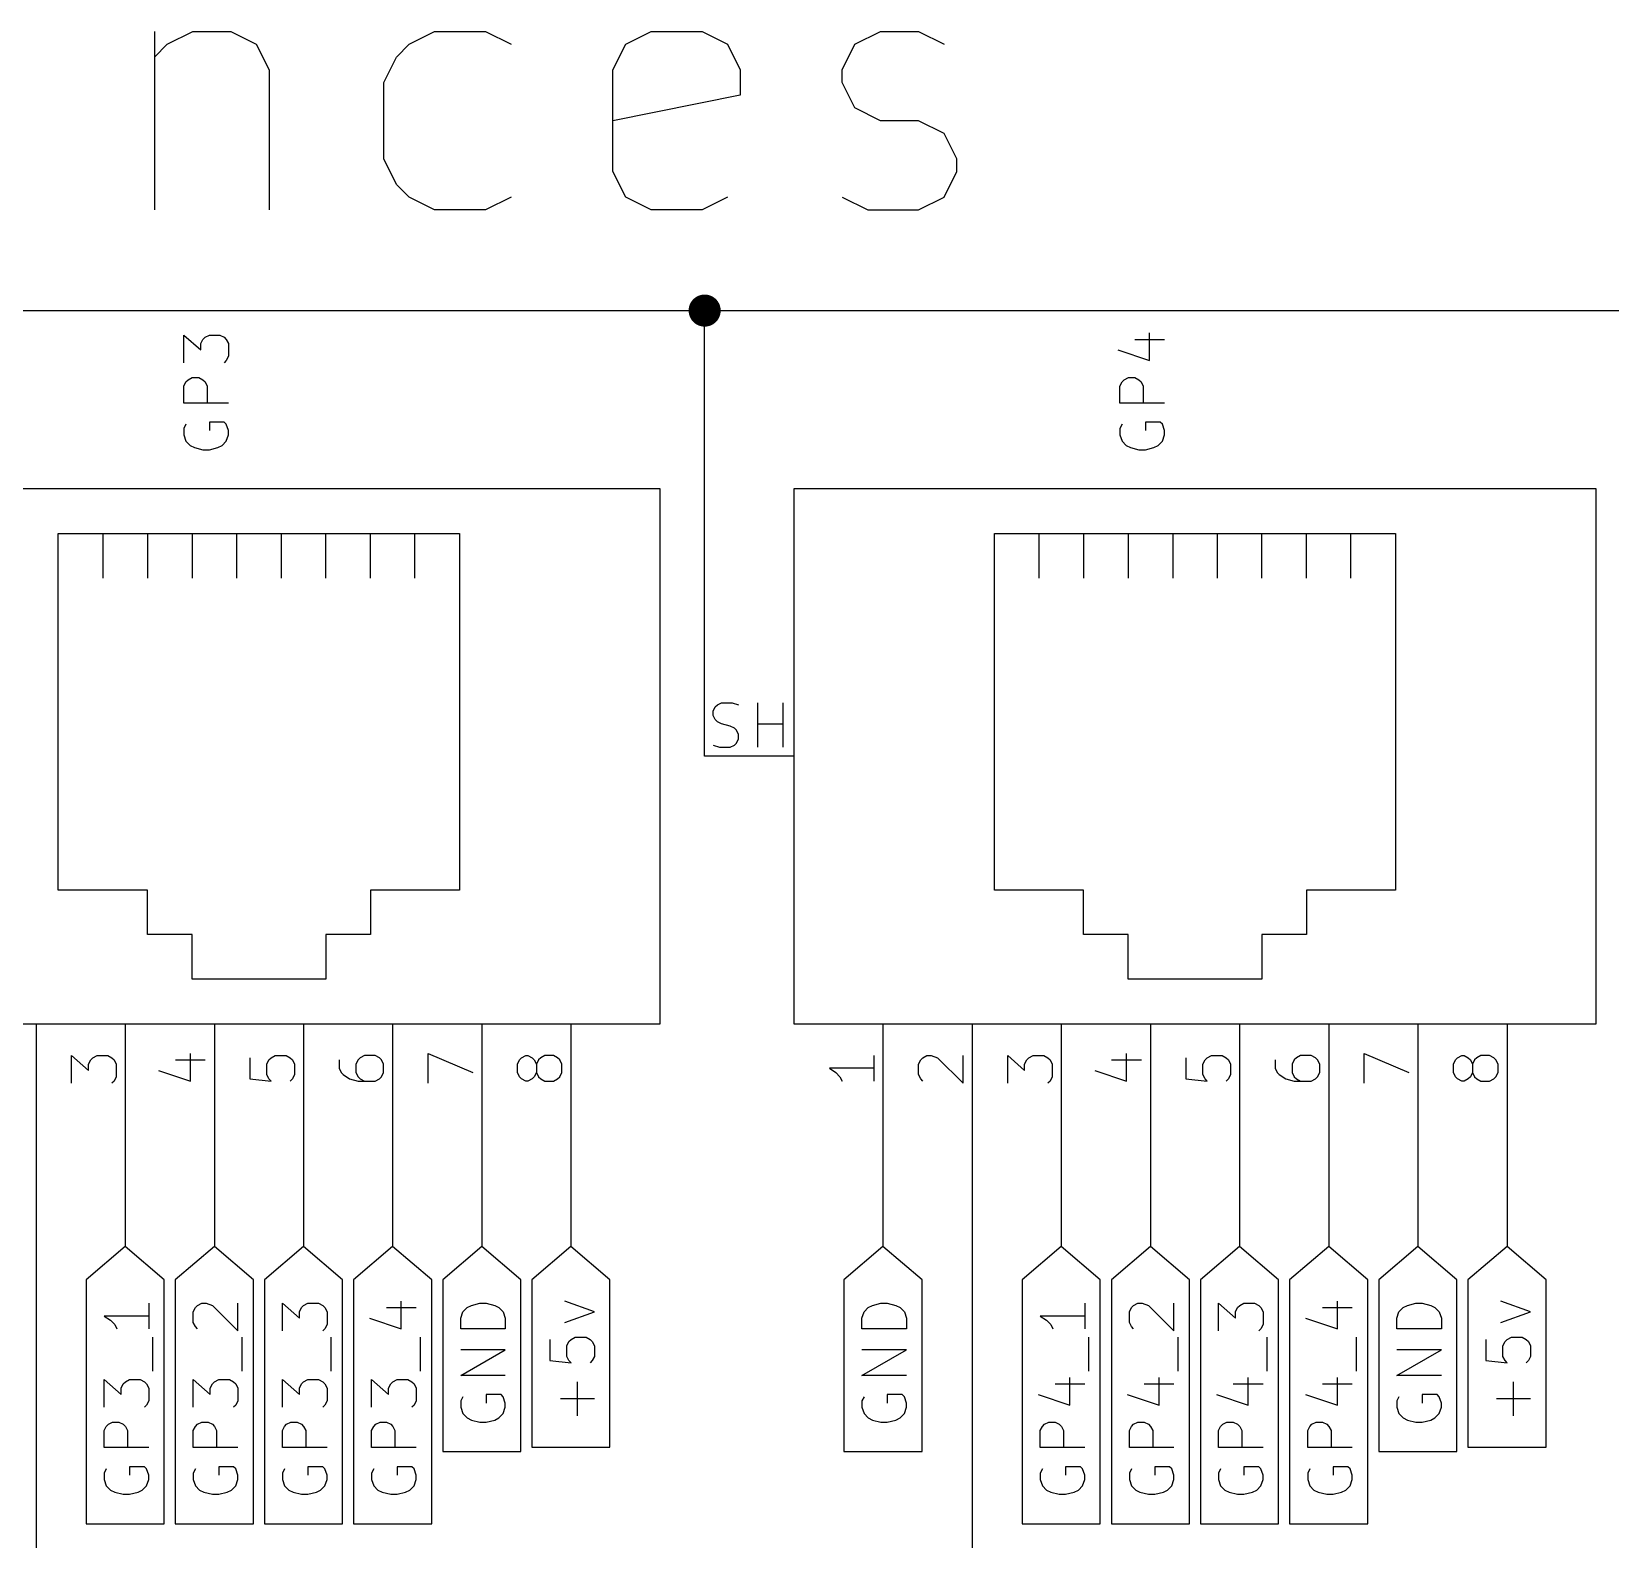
# Model space of a CAD drawing. Extents: x 0.4 to 16.1, y -11.3 to -0.4.
# Drawn here: x 9.595 to 11.366, y -7.929 to -6.237 of the extents above; entities that cross this region are included whole.
import ezdxf

# ---------------------------------------------------------------- set-up
doc = ezdxf.new("R2010")
doc.units = 0
doc.header["$MEASUREMENT"] = 0
for name, color, linetype in [('BLUE3', 171, 'CONTINUOUS'), ('CYAN2', 4, 'CONTINUOUS'), ('GREEN3', 91, 'CONTINUOUS'), ('LYELLOW', 51, 'CONTINUOUS'), ('RED2', 1, 'CONTINUOUS'), ('RED3', 11, 'CONTINUOUS')]:
    doc.layers.add(name, color=color, linetype=linetype)

msp = doc.modelspace()

# ---------------------------------------------------------------- linework, layer by layer
at = {"layer": 'BLUE3', "linetype": 'CONTINUOUS'}
for p, q in [((9.7329, -6.237), (9.7329, -6.437)), ((9.7329, -6.2656), (9.7471, -6.2513)), ((9.7471, -6.2513), (9.7757, -6.237)), ((9.7757, -6.237), (9.8186, -6.237)), ((9.8186, -6.237), (9.8471, -6.2513)), ((9.8471, -6.2513), (9.8614, -6.2798)), ((10.0043, -6.2656), (10.0186, -6.2513)), ((10.0186, -6.2513), (10.0471, -6.237)), ((10.0471, -6.237), (10.1043, -6.237)), ((10.1043, -6.237), (10.1329, -6.2513)), ((10.2471, -6.2798), (10.2614, -6.2513)), ((10.2614, -6.2513), (10.29, -6.237)), ((10.29, -6.237), (10.3471, -6.237)), ((10.3471, -6.237), (10.3757, -6.2513)), ((10.3757, -6.2513), (10.39, -6.2798)), ((10.5043, -6.2798), (10.5186, -6.2513)), ((10.5186, -6.2513), (10.5471, -6.237)), ((10.5471, -6.237), (10.59, -6.237)), ((10.59, -6.237), (10.6186, -6.2513)), ((9.99, -6.2941), (10.0043, -6.2656)), ((9.8614, -6.2798), (9.8614, -6.437)), ((10.2471, -6.3941), (10.2471, -6.2798)), ((10.39, -6.2798), (10.39, -6.3084)), ((10.5043, -6.2941), (10.5043, -6.2798)), ((9.99, -6.3798), (9.99, -6.2941)), ((10.5186, -6.3227), (10.5043, -6.2941)), ((10.39, -6.3084), (10.2471, -6.337)), ((10.5471, -6.337), (10.5186, -6.3227)), ((10.59, -6.337), (10.5471, -6.337)), ((10.6186, -6.3513), (10.59, -6.337)), ((10.6329, -6.3798), (10.6186, -6.3513)), ((10.0043, -6.4084), (9.99, -6.3798)), ((10.6329, -6.3941), (10.6329, -6.3798)), ((10.0186, -6.4227), (10.0043, -6.4084)), ((10.2614, -6.4227), (10.2471, -6.3941)), ((10.6186, -6.4227), (10.6329, -6.3941)), ((10.0471, -6.437), (10.0186, -6.4227)), ((10.1329, -6.4227), (10.1043, -6.437)), ((10.29, -6.437), (10.2614, -6.4227)), ((10.3757, -6.4227), (10.3471, -6.437)), ((10.5043, -6.4227), (10.5329, -6.437)), ((10.59, -6.437), (10.6186, -6.4227)), ((10.1043, -6.437), (10.0471, -6.437)), ((10.3471, -6.437), (10.29, -6.437)), ((10.5329, -6.437), (10.59, -6.437))]:
    msp.add_line(p, q, dxfattribs=at)
at = {"layer": 'CYAN2', "linetype": 'CONTINUOUS'}
for p, q in [((9.7658, -6.6085), (9.7658, -6.5775)), ((9.7658, -6.5775), (9.7848, -6.5942)), ((9.7848, -6.587), (9.7872, -6.5823)), ((9.7848, -6.5942), (9.7848, -6.587)), ((9.7872, -6.5823), (9.7896, -6.5799)), ((9.7896, -6.5799), (9.7944, -6.5775)), ((9.7944, -6.5775), (9.8063, -6.5775)), ((9.8063, -6.5775), (9.811, -6.5799)), ((9.811, -6.5799), (9.8134, -6.5823)), ((9.8134, -6.5823), (9.8158, -6.587)), ((9.8158, -6.587), (9.8158, -6.6013)), ((10.8325, -6.5823), (10.8658, -6.5823)), ((10.8491, -6.6061), (10.8491, -6.5751)), ((9.8158, -6.6013), (9.8134, -6.6061)), ((10.8134, -6.5942), (10.8491, -6.6061)), ((9.8134, -6.6061), (9.811, -6.6085)), ((9.7658, -6.6347), (9.7682, -6.6299)), ((9.7658, -6.6537), (9.7658, -6.6347)), ((9.7682, -6.6299), (9.7706, -6.6275)), ((9.7706, -6.6275), (9.7753, -6.6251)), ((9.7753, -6.6251), (9.7825, -6.6251)), ((9.7825, -6.6251), (9.7872, -6.6275)), ((9.7872, -6.6275), (9.7896, -6.6299)), ((9.7896, -6.6299), (9.792, -6.6347)), ((9.792, -6.6347), (9.792, -6.6537)), ((10.8158, -6.6347), (10.8182, -6.6299)), ((10.8158, -6.6537), (10.8158, -6.6347)), ((10.8182, -6.6299), (10.8206, -6.6275)), ((10.8206, -6.6275), (10.8253, -6.6251)), ((10.8253, -6.6251), (10.8325, -6.6251)), ((10.8325, -6.6251), (10.8372, -6.6275)), ((10.8372, -6.6275), (10.8396, -6.6299)), ((10.8396, -6.6299), (10.842, -6.6347)), ((10.842, -6.6347), (10.842, -6.6537)), ((9.8158, -6.6537), (9.7658, -6.6537)), ((10.8658, -6.6537), (10.8158, -6.6537)), ((9.811, -6.6751), (9.7944, -6.6751)), ((9.7944, -6.6751), (9.7944, -6.6847)), ((9.8134, -6.6775), (9.811, -6.6751)), ((10.861, -6.6751), (10.8444, -6.6751)), ((10.8444, -6.6751), (10.8444, -6.6847)), ((10.8634, -6.6775), (10.861, -6.6751)), ((9.7682, -6.6775), (9.7658, -6.6823)), ((9.7658, -6.6823), (9.7658, -6.6894)), ((9.7658, -6.6894), (9.7682, -6.6966)), ((9.8158, -6.6847), (9.8134, -6.6775)), ((9.8134, -6.6966), (9.8158, -6.6894)), ((9.8158, -6.6894), (9.8158, -6.6847)), ((10.8182, -6.6775), (10.8158, -6.6823)), ((10.8158, -6.6823), (10.8158, -6.6894)), ((10.8158, -6.6894), (10.8182, -6.6966)), ((10.8658, -6.6847), (10.8634, -6.6775)), ((10.8634, -6.6966), (10.8658, -6.6894)), ((10.8658, -6.6894), (10.8658, -6.6847)), ((9.7682, -6.6966), (9.7729, -6.7013)), ((9.7729, -6.7013), (9.7777, -6.7037)), ((9.7777, -6.7037), (9.7872, -6.7061)), ((9.7872, -6.7061), (9.7944, -6.7061)), ((9.7944, -6.7061), (9.8039, -6.7037)), ((9.8039, -6.7037), (9.8087, -6.7013)), ((9.8087, -6.7013), (9.8134, -6.6966)), ((10.8182, -6.6966), (10.8229, -6.7013)), ((10.8229, -6.7013), (10.8277, -6.7037)), ((10.8277, -6.7037), (10.8372, -6.7061)), ((10.8372, -6.7061), (10.8444, -6.7061)), ((10.8444, -6.7061), (10.8539, -6.7037)), ((10.8539, -6.7037), (10.8587, -6.7013)), ((10.8587, -6.7013), (10.8634, -6.6966))]:
    msp.add_line(p, q, dxfattribs=at)
at = {"layer": 'GREEN3', "linetype": 'CONTINUOUS'}
for p, q in [((9.3, -6.55), (10.35, -6.55)), ((10.35, -7.05), (10.35, -6.55)), ((10.35, -6.55), (11.4, -6.55)), ((9.6, -7.45), (9.6, -7.99)), ((9.7, -7.45), (9.7, -7.6)), ((9.8, -7.45), (9.8, -7.6)), ((9.9, -7.45), (9.9, -7.6)), ((10, -7.45), (10, -7.6)), ((10.1, -7.45), (10.1, -7.6)), ((10.2, -7.45), (10.2, -7.6)), ((10.55, -7.45), (10.55, -7.6)), ((10.65, -7.45), (10.65, -7.99)), ((10.75, -7.45), (10.75, -7.6)), ((10.85, -7.45), (10.85, -7.6)), ((10.95, -7.45), (10.95, -7.6)), ((11.05, -7.45), (11.05, -7.6)), ((11.15, -7.45), (11.15, -7.6)), ((11.25, -7.45), (11.25, -7.6))]:
    msp.add_line(p, q, dxfattribs=at)
at = {"layer": 'GREEN3', "const_width": 0.018}
msp.add_lwpolyline([(10.341, -6.55, 1), (10.359, -6.55, 1)], format="xyb", close=True, dxfattribs=at)
at = {"layer": 'LYELLOW', "linetype": 'CONTINUOUS'}
for p, q in [((10.3, -6.75), (9.4, -6.75)), ((10.3, -7.35), (10.3, -6.75)), ((11.35, -6.75), (10.45, -6.75)), ((10.45, -6.75), (10.45, -7.35)), ((11.35, -7.35), (11.35, -6.75)), ((9.4, -7.35), (10.3, -7.35)), ((10.45, -7.35), (11.35, -7.35))]:
    msp.add_line(p, q, dxfattribs=at)
at = {"layer": 'RED2', "linetype": 'CONTINUOUS'}
for p, q in [((10.3, -6.75), (9.4, -6.75)), ((10.3, -7.35), (10.3, -6.75)), ((11.35, -6.75), (10.45, -6.75)), ((10.45, -6.75), (10.45, -7.35)), ((11.35, -7.35), (11.35, -6.75)), ((9.625, -6.8), (10.075, -6.8)), ((9.625, -7.2), (9.625, -6.8)), ((9.675, -6.8), (9.675, -6.85)), ((9.725, -6.8), (9.725, -6.85)), ((9.775, -6.8), (9.775, -6.85)), ((9.825, -6.8), (9.825, -6.85)), ((9.875, -6.8), (9.875, -6.85)), ((9.925, -6.85), (9.925, -6.8)), ((9.975, -6.85), (9.975, -6.8)), ((10.025, -6.85), (10.025, -6.8)), ((10.075, -6.8), (10.075, -7.2)), ((10.675, -6.8), (11.125, -6.8)), ((10.675, -7.2), (10.675, -6.8)), ((10.725, -6.8), (10.725, -6.85)), ((10.775, -6.8), (10.775, -6.85)), ((10.825, -6.8), (10.825, -6.85)), ((10.875, -6.8), (10.875, -6.85)), ((10.925, -6.8), (10.925, -6.85)), ((10.975, -6.85), (10.975, -6.8)), ((11.025, -6.85), (11.025, -6.8)), ((11.075, -6.85), (11.075, -6.8)), ((11.125, -6.8), (11.125, -7.2)), ((10.45, -7.05), (10.35, -7.05)), ((9.725, -7.2), (9.625, -7.2)), ((9.725, -7.25), (9.725, -7.2)), ((10.075, -7.2), (9.975, -7.2)), ((9.975, -7.2), (9.975, -7.25)), ((10.775, -7.2), (10.675, -7.2)), ((10.775, -7.25), (10.775, -7.2)), ((11.125, -7.2), (11.025, -7.2)), ((11.025, -7.2), (11.025, -7.25)), ((9.775, -7.25), (9.725, -7.25)), ((9.775, -7.3), (9.775, -7.25)), ((9.975, -7.25), (9.925, -7.25)), ((9.925, -7.25), (9.925, -7.3)), ((10.825, -7.25), (10.775, -7.25)), ((10.825, -7.3), (10.825, -7.25)), ((11.025, -7.25), (10.975, -7.25)), ((10.975, -7.25), (10.975, -7.3)), ((9.925, -7.3), (9.775, -7.3)), ((10.975, -7.3), (10.825, -7.3)), ((9.4, -7.35), (10.3, -7.35)), ((9.6, -7.35), (9.6, -7.45)), ((9.7, -7.35), (9.7, -7.45)), ((9.8, -7.35), (9.8, -7.45)), ((9.9, -7.35), (9.9, -7.45)), ((10, -7.35), (10, -7.45)), ((10.1, -7.35), (10.1, -7.45)), ((10.2, -7.35), (10.2, -7.45)), ((10.45, -7.35), (11.35, -7.35)), ((10.55, -7.35), (10.55, -7.45)), ((10.65, -7.35), (10.65, -7.45)), ((10.75, -7.35), (10.75, -7.45)), ((10.85, -7.35), (10.85, -7.45)), ((10.95, -7.35), (10.95, -7.45)), ((11.05, -7.35), (11.05, -7.45)), ((11.15, -7.35), (11.15, -7.45)), ((11.25, -7.35), (11.25, -7.45)), ((9.7, -7.6), (9.6562, -7.6375)), ((9.7438, -7.6375), (9.7, -7.6)), ((9.8, -7.6), (9.7562, -7.6375)), ((9.8438, -7.6375), (9.8, -7.6)), ((9.9, -7.6), (9.8562, -7.6375)), ((9.9438, -7.6375), (9.9, -7.6)), ((10, -7.6), (9.9562, -7.6375)), ((10.0438, -7.6375), (10, -7.6)), ((10.1, -7.6), (10.0562, -7.6375)), ((10.1438, -7.6375), (10.1, -7.6)), ((10.2, -7.6), (10.1562, -7.6375)), ((10.2438, -7.6375), (10.2, -7.6)), ((10.55, -7.6), (10.5062, -7.6375)), ((10.5938, -7.6375), (10.55, -7.6)), ((10.75, -7.6), (10.7062, -7.6375)), ((10.7938, -7.6375), (10.75, -7.6)), ((10.85, -7.6), (10.8062, -7.6375)), ((10.8938, -7.6375), (10.85, -7.6)), ((10.95, -7.6), (10.9062, -7.6375)), ((10.9938, -7.6375), (10.95, -7.6)), ((11.05, -7.6), (11.0062, -7.6375)), ((11.0938, -7.6375), (11.05, -7.6)), ((11.15, -7.6), (11.1062, -7.6375)), ((11.1938, -7.6375), (11.15, -7.6)), ((11.25, -7.6), (11.2062, -7.6375)), ((11.2938, -7.6375), (11.25, -7.6)), ((9.6562, -7.6375), (9.6562, -7.9109)), ((9.7438, -7.9109), (9.7438, -7.6375)), ((9.7562, -7.6375), (9.7562, -7.9109)), ((9.8438, -7.9109), (9.8438, -7.6375)), ((9.8562, -7.6375), (9.8562, -7.9109)), ((9.9438, -7.9109), (9.9438, -7.6375)), ((9.9562, -7.6375), (9.9562, -7.9109)), ((10.0438, -7.9109), (10.0438, -7.6375)), ((10.0562, -7.6375), (10.0562, -7.8299)), ((10.1438, -7.8299), (10.1438, -7.6375)), ((10.1562, -7.6375), (10.1562, -7.8251)), ((10.2438, -7.8251), (10.2438, -7.6375)), ((10.5062, -7.6375), (10.5062, -7.8299)), ((10.5938, -7.8299), (10.5938, -7.6375)), ((10.7062, -7.6375), (10.7062, -7.9109)), ((10.7938, -7.9109), (10.7938, -7.6375)), ((10.8062, -7.6375), (10.8062, -7.9109)), ((10.8938, -7.9109), (10.8938, -7.6375)), ((10.9062, -7.6375), (10.9062, -7.9109)), ((10.9938, -7.9109), (10.9938, -7.6375)), ((11.0062, -7.6375), (11.0062, -7.9109)), ((11.0938, -7.9109), (11.0938, -7.6375)), ((11.1062, -7.6375), (11.1062, -7.8299)), ((11.1938, -7.8299), (11.1938, -7.6375)), ((11.2062, -7.6375), (11.2062, -7.8251)), ((11.2938, -7.8251), (11.2938, -7.6375)), ((9.7264, -7.6636), (9.7264, -7.6922)), ((9.7764, -7.6732), (9.7788, -7.6684)), ((9.7788, -7.6684), (9.7811, -7.666)), ((9.7811, -7.666), (9.7859, -7.6636)), ((9.7859, -7.6636), (9.7907, -7.6636)), ((9.7907, -7.6636), (9.7978, -7.666)), ((9.7978, -7.666), (9.8264, -7.6946)), ((9.8264, -7.6946), (9.8264, -7.6636)), ((9.8764, -7.6946), (9.8764, -7.6636)), ((9.8764, -7.6636), (9.8954, -7.6803)), ((9.8954, -7.6732), (9.8978, -7.6684)), ((9.8978, -7.6684), (9.9002, -7.666)), ((9.9002, -7.666), (9.9049, -7.6636)), ((9.9049, -7.6636), (9.9169, -7.6636)), ((9.9169, -7.6636), (9.9216, -7.666)), ((9.9216, -7.666), (9.924, -7.6684)), ((9.924, -7.6684), (9.9264, -7.6732)), ((9.993, -7.6684), (10.0264, -7.6684)), ((10.0097, -7.6922), (10.0097, -7.6613)), ((10.0788, -7.6732), (10.0835, -7.6684)), ((10.0835, -7.6684), (10.0883, -7.666)), ((10.0883, -7.666), (10.0978, -7.6636)), ((10.0978, -7.6636), (10.1049, -7.6636)), ((10.1049, -7.6636), (10.1145, -7.666)), ((10.1145, -7.666), (10.1192, -7.6684)), ((10.1192, -7.6684), (10.124, -7.6732)), ((10.2264, -7.6732), (10.193, -7.6613)), ((10.5288, -7.6732), (10.5335, -7.6684)), ((10.5335, -7.6684), (10.5383, -7.666)), ((10.5383, -7.666), (10.5478, -7.6636)), ((10.5478, -7.6636), (10.5549, -7.6636)), ((10.5549, -7.6636), (10.5645, -7.666)), ((10.5645, -7.666), (10.5692, -7.6684)), ((10.5692, -7.6684), (10.574, -7.6732)), ((10.7764, -7.6636), (10.7764, -7.6922)), ((10.8264, -7.6732), (10.8288, -7.6684)), ((10.8288, -7.6684), (10.8311, -7.666)), ((10.8311, -7.666), (10.8359, -7.6636)), ((10.8359, -7.6636), (10.8407, -7.6636)), ((10.8407, -7.6636), (10.8478, -7.666)), ((10.8478, -7.666), (10.8764, -7.6946)), ((10.8764, -7.6946), (10.8764, -7.6636)), ((10.9264, -7.6946), (10.9264, -7.6636)), ((10.9264, -7.6636), (10.9454, -7.6803)), ((10.9454, -7.6732), (10.9478, -7.6684)), ((10.9478, -7.6684), (10.9502, -7.666)), ((10.9502, -7.666), (10.9549, -7.6636)), ((10.9549, -7.6636), (10.9669, -7.6636)), ((10.9669, -7.6636), (10.9716, -7.666)), ((10.9716, -7.666), (10.974, -7.6684)), ((10.974, -7.6684), (10.9764, -7.6732)), ((11.043, -7.6684), (11.0764, -7.6684)), ((11.0597, -7.6922), (11.0597, -7.6613)), ((11.1288, -7.6732), (11.1335, -7.6684)), ((11.1335, -7.6684), (11.1383, -7.666)), ((11.1383, -7.666), (11.1478, -7.6636)), ((11.1478, -7.6636), (11.1549, -7.6636)), ((11.1549, -7.6636), (11.1645, -7.666)), ((11.1645, -7.666), (11.1692, -7.6684)), ((11.1692, -7.6684), (11.174, -7.6732)), ((11.2764, -7.6732), (11.243, -7.6613)), ((9.7264, -7.6779), (9.6764, -7.6779)), ((9.6764, -7.6779), (9.6835, -7.6827)), ((9.6835, -7.6827), (9.6883, -7.6874)), ((9.7764, -7.6851), (9.7764, -7.6732)), ((9.7788, -7.6898), (9.7764, -7.6851)), ((9.8954, -7.6803), (9.8954, -7.6732)), ((9.9264, -7.6732), (9.9264, -7.6874)), ((9.974, -7.6803), (10.0097, -7.6922)), ((10.0764, -7.6803), (10.0788, -7.6732)), ((10.0764, -7.6922), (10.0764, -7.6803)), ((10.124, -7.6732), (10.1264, -7.6803)), ((10.1264, -7.6803), (10.1264, -7.6922)), ((10.193, -7.6851), (10.2264, -7.6732)), ((10.5264, -7.6803), (10.5288, -7.6732)), ((10.5264, -7.6922), (10.5264, -7.6803)), ((10.574, -7.6732), (10.5764, -7.6803)), ((10.5764, -7.6803), (10.5764, -7.6922)), ((10.7764, -7.6779), (10.7264, -7.6779)), ((10.7264, -7.6779), (10.7335, -7.6827)), ((10.7335, -7.6827), (10.7383, -7.6874)), ((10.8264, -7.6851), (10.8264, -7.6732)), ((10.8288, -7.6898), (10.8264, -7.6851)), ((10.9454, -7.6803), (10.9454, -7.6732)), ((10.9764, -7.6732), (10.9764, -7.6874)), ((11.024, -7.6803), (11.0597, -7.6922)), ((11.1264, -7.6803), (11.1288, -7.6732)), ((11.1264, -7.6922), (11.1264, -7.6803)), ((11.174, -7.6732), (11.1764, -7.6803)), ((11.1764, -7.6803), (11.1764, -7.6922)), ((11.243, -7.6851), (11.2764, -7.6732)), ((9.6883, -7.6874), (9.6907, -7.6922)), ((9.7311, -7.7398), (9.7311, -7.7017)), ((9.7811, -7.6922), (9.7788, -7.6898)), ((9.8311, -7.7398), (9.8311, -7.7017)), ((9.924, -7.6922), (9.9216, -7.6946)), ((9.9264, -7.6874), (9.924, -7.6922)), ((9.9311, -7.7398), (9.9311, -7.7017)), ((10.0311, -7.7398), (10.0311, -7.7017)), ((10.1264, -7.6922), (10.0764, -7.6922)), ((10.2002, -7.7041), (10.2049, -7.7017)), ((10.2049, -7.7017), (10.2169, -7.7017)), ((10.2169, -7.7017), (10.2216, -7.7041)), ((10.5764, -7.6922), (10.5264, -7.6922)), ((10.7383, -7.6874), (10.7407, -7.6922)), ((10.7811, -7.7398), (10.7811, -7.7017)), ((10.8311, -7.6922), (10.8288, -7.6898)), ((10.8811, -7.7398), (10.8811, -7.7017)), ((10.974, -7.6922), (10.9716, -7.6946)), ((10.9764, -7.6874), (10.974, -7.6922)), ((10.9811, -7.7398), (10.9811, -7.7017)), ((11.0811, -7.7398), (11.0811, -7.7017)), ((11.1764, -7.6922), (11.1264, -7.6922)), ((11.2502, -7.7041), (11.2549, -7.7017)), ((11.2549, -7.7017), (11.2669, -7.7017)), ((11.2669, -7.7017), (11.2716, -7.7041)), ((10.0764, -7.7446), (10.1264, -7.716)), ((10.1264, -7.716), (10.0764, -7.716)), ((10.1764, -7.7041), (10.1764, -7.7279)), ((10.1954, -7.7112), (10.1978, -7.7065)), ((10.1954, -7.7232), (10.1954, -7.7112)), ((10.1978, -7.7065), (10.2002, -7.7041)), ((10.2216, -7.7041), (10.224, -7.7065)), ((10.224, -7.7065), (10.2264, -7.7112)), ((10.2264, -7.7112), (10.2264, -7.7232)), ((10.5264, -7.7446), (10.5764, -7.716)), ((10.5764, -7.716), (10.5264, -7.716)), ((11.1264, -7.7446), (11.1764, -7.716)), ((11.1764, -7.716), (11.1264, -7.716)), ((11.2264, -7.7041), (11.2264, -7.7279)), ((11.2454, -7.7112), (11.2478, -7.7065)), ((11.2454, -7.7232), (11.2454, -7.7112)), ((11.2478, -7.7065), (11.2502, -7.7041)), ((11.2716, -7.7041), (11.274, -7.7065)), ((11.274, -7.7065), (11.2764, -7.7112)), ((11.2764, -7.7112), (11.2764, -7.7232)), ((10.1764, -7.7279), (10.2002, -7.7303)), ((10.1978, -7.7279), (10.1954, -7.7232)), ((10.2002, -7.7303), (10.1978, -7.7279)), ((10.224, -7.7279), (10.2216, -7.7303)), ((10.2264, -7.7232), (10.224, -7.7279)), ((11.2264, -7.7279), (11.2502, -7.7303)), ((11.2478, -7.7279), (11.2454, -7.7232)), ((11.2502, -7.7303), (11.2478, -7.7279)), ((11.274, -7.7279), (11.2716, -7.7303)), ((11.2764, -7.7232), (11.274, -7.7279)), ((9.6764, -7.7803), (9.6764, -7.7493)), ((9.6764, -7.7493), (9.6954, -7.766)), ((9.6954, -7.7589), (9.6978, -7.7541)), ((9.6978, -7.7541), (9.7002, -7.7517)), ((9.7002, -7.7517), (9.7049, -7.7493)), ((9.7049, -7.7493), (9.7169, -7.7493)), ((9.7169, -7.7493), (9.7216, -7.7517)), ((9.7216, -7.7517), (9.724, -7.7541)), ((9.724, -7.7541), (9.7264, -7.7589)), ((9.7764, -7.7803), (9.7764, -7.7493)), ((9.7764, -7.7493), (9.7954, -7.766)), ((9.7954, -7.7589), (9.7978, -7.7541)), ((9.7978, -7.7541), (9.8002, -7.7517)), ((9.8002, -7.7517), (9.8049, -7.7493)), ((9.8049, -7.7493), (9.8169, -7.7493)), ((9.8169, -7.7493), (9.8216, -7.7517)), ((9.8216, -7.7517), (9.824, -7.7541)), ((9.824, -7.7541), (9.8264, -7.7589)), ((9.8764, -7.7803), (9.8764, -7.7493)), ((9.8764, -7.7493), (9.8954, -7.766)), ((9.8954, -7.7589), (9.8978, -7.7541)), ((9.8978, -7.7541), (9.9002, -7.7517)), ((9.9002, -7.7517), (9.9049, -7.7493)), ((9.9049, -7.7493), (9.9169, -7.7493)), ((9.9169, -7.7493), (9.9216, -7.7517)), ((9.9216, -7.7517), (9.924, -7.7541)), ((9.924, -7.7541), (9.9264, -7.7589)), ((9.9764, -7.7803), (9.9764, -7.7493)), ((9.9764, -7.7493), (9.9954, -7.766)), ((9.9954, -7.7589), (9.9978, -7.7541)), ((9.9978, -7.7541), (10.0002, -7.7517)), ((10.0002, -7.7517), (10.0049, -7.7493)), ((10.0049, -7.7493), (10.0169, -7.7493)), ((10.0169, -7.7493), (10.0216, -7.7517)), ((10.0216, -7.7517), (10.024, -7.7541)), ((10.024, -7.7541), (10.0264, -7.7589)), ((10.1264, -7.7446), (10.0764, -7.7446)), ((10.2073, -7.7898), (10.2073, -7.7517)), ((10.5764, -7.7446), (10.5264, -7.7446)), ((10.743, -7.7541), (10.7764, -7.7541)), ((10.7597, -7.7779), (10.7597, -7.747)), ((10.843, -7.7541), (10.8764, -7.7541)), ((10.8597, -7.7779), (10.8597, -7.747)), ((10.943, -7.7541), (10.9764, -7.7541)), ((10.9597, -7.7779), (10.9597, -7.747)), ((11.043, -7.7541), (11.0764, -7.7541)), ((11.0597, -7.7779), (11.0597, -7.747)), ((11.1764, -7.7446), (11.1264, -7.7446)), ((11.2573, -7.7898), (11.2573, -7.7517)), ((9.6954, -7.766), (9.6954, -7.7589)), ((9.7264, -7.7732), (9.724, -7.7779)), ((9.7264, -7.7589), (9.7264, -7.7732)), ((9.7954, -7.766), (9.7954, -7.7589)), ((9.8264, -7.7732), (9.824, -7.7779)), ((9.8264, -7.7589), (9.8264, -7.7732)), ((9.8954, -7.766), (9.8954, -7.7589)), ((9.9264, -7.7732), (9.924, -7.7779)), ((9.9264, -7.7589), (9.9264, -7.7732)), ((9.9954, -7.766), (9.9954, -7.7589)), ((10.0264, -7.7732), (10.024, -7.7779)), ((10.0264, -7.7589), (10.0264, -7.7732)), ((10.0788, -7.7684), (10.0764, -7.7732)), ((10.0764, -7.7732), (10.0764, -7.7803)), ((10.1216, -7.766), (10.1049, -7.766)), ((10.1049, -7.766), (10.1049, -7.7755)), ((10.124, -7.7684), (10.1216, -7.766)), ((10.1264, -7.7755), (10.124, -7.7684)), ((10.2264, -7.7708), (10.1883, -7.7708)), ((10.5288, -7.7684), (10.5264, -7.7732)), ((10.5264, -7.7732), (10.5264, -7.7803)), ((10.5716, -7.766), (10.5549, -7.766)), ((10.5549, -7.766), (10.5549, -7.7755)), ((10.574, -7.7684), (10.5716, -7.766)), ((10.5764, -7.7755), (10.574, -7.7684)), ((10.724, -7.766), (10.7597, -7.7779)), ((10.824, -7.766), (10.8597, -7.7779)), ((10.924, -7.766), (10.9597, -7.7779)), ((11.024, -7.766), (11.0597, -7.7779)), ((11.1288, -7.7684), (11.1264, -7.7732)), ((11.1264, -7.7732), (11.1264, -7.7803)), ((11.1716, -7.766), (11.1549, -7.766)), ((11.1549, -7.766), (11.1549, -7.7755)), ((11.174, -7.7684), (11.1716, -7.766)), ((11.1764, -7.7755), (11.174, -7.7684)), ((11.2764, -7.7708), (11.2383, -7.7708)), ((9.724, -7.7779), (9.7216, -7.7803)), ((9.824, -7.7779), (9.8216, -7.7803)), ((9.924, -7.7779), (9.9216, -7.7803)), ((10.024, -7.7779), (10.0216, -7.7803)), ((10.0764, -7.7803), (10.0788, -7.7874)), ((10.0788, -7.7874), (10.0835, -7.7922)), ((10.0835, -7.7922), (10.0883, -7.7946)), ((10.1145, -7.7946), (10.1192, -7.7922)), ((10.1192, -7.7922), (10.124, -7.7874)), ((10.124, -7.7874), (10.1264, -7.7803)), ((10.1264, -7.7803), (10.1264, -7.7755)), ((10.5264, -7.7803), (10.5288, -7.7874)), ((10.5288, -7.7874), (10.5335, -7.7922)), ((10.5335, -7.7922), (10.5383, -7.7946)), ((10.5645, -7.7946), (10.5692, -7.7922)), ((10.5692, -7.7922), (10.574, -7.7874)), ((10.574, -7.7874), (10.5764, -7.7803)), ((10.5764, -7.7803), (10.5764, -7.7755)), ((11.1264, -7.7803), (11.1288, -7.7874)), ((11.1288, -7.7874), (11.1335, -7.7922)), ((11.1335, -7.7922), (11.1383, -7.7946)), ((11.1645, -7.7946), (11.1692, -7.7922)), ((11.1692, -7.7922), (11.174, -7.7874)), ((11.174, -7.7874), (11.1764, -7.7803)), ((11.1764, -7.7803), (11.1764, -7.7755)), ((9.6764, -7.8065), (9.6788, -7.8017)), ((9.6764, -7.8255), (9.6764, -7.8065)), ((9.6788, -7.8017), (9.6811, -7.7993)), ((9.6811, -7.7993), (9.6859, -7.797)), ((9.6859, -7.797), (9.693, -7.797)), ((9.693, -7.797), (9.6978, -7.7993)), ((9.6978, -7.7993), (9.7002, -7.8017)), ((9.7002, -7.8017), (9.7026, -7.8065)), ((9.7026, -7.8065), (9.7026, -7.8255)), ((9.7764, -7.8065), (9.7788, -7.8017)), ((9.7764, -7.8255), (9.7764, -7.8065)), ((9.7788, -7.8017), (9.7811, -7.7993)), ((9.7811, -7.7993), (9.7859, -7.797)), ((9.7859, -7.797), (9.793, -7.797)), ((9.793, -7.797), (9.7978, -7.7993)), ((9.7978, -7.7993), (9.8002, -7.8017)), ((9.8002, -7.8017), (9.8026, -7.8065)), ((9.8026, -7.8065), (9.8026, -7.8255)), ((9.8764, -7.8065), (9.8788, -7.8017)), ((9.8764, -7.8255), (9.8764, -7.8065)), ((9.8788, -7.8017), (9.8811, -7.7993)), ((9.8811, -7.7993), (9.8859, -7.797)), ((9.8859, -7.797), (9.893, -7.797)), ((9.893, -7.797), (9.8978, -7.7993)), ((9.8978, -7.7993), (9.9002, -7.8017)), ((9.9002, -7.8017), (9.9026, -7.8065)), ((9.9026, -7.8065), (9.9026, -7.8255)), ((9.9764, -7.8065), (9.9788, -7.8017)), ((9.9764, -7.8255), (9.9764, -7.8065)), ((9.9788, -7.8017), (9.9811, -7.7993)), ((9.9811, -7.7993), (9.9859, -7.797)), ((9.9859, -7.797), (9.993, -7.797)), ((9.993, -7.797), (9.9978, -7.7993)), ((9.9978, -7.7993), (10.0002, -7.8017)), ((10.0002, -7.8017), (10.0026, -7.8065)), ((10.0026, -7.8065), (10.0026, -7.8255)), ((10.0883, -7.7946), (10.0978, -7.797)), ((10.0978, -7.797), (10.1049, -7.797)), ((10.1049, -7.797), (10.1145, -7.7946)), ((10.5383, -7.7946), (10.5478, -7.797)), ((10.5478, -7.797), (10.5549, -7.797)), ((10.5549, -7.797), (10.5645, -7.7946)), ((10.7264, -7.8065), (10.7288, -7.8017)), ((10.7264, -7.8255), (10.7264, -7.8065)), ((10.7288, -7.8017), (10.7311, -7.7993)), ((10.7311, -7.7993), (10.7359, -7.797)), ((10.7359, -7.797), (10.743, -7.797)), ((10.743, -7.797), (10.7478, -7.7993)), ((10.7478, -7.7993), (10.7502, -7.8017)), ((10.7502, -7.8017), (10.7526, -7.8065)), ((10.7526, -7.8065), (10.7526, -7.8255)), ((10.8264, -7.8065), (10.8288, -7.8017)), ((10.8264, -7.8255), (10.8264, -7.8065)), ((10.8288, -7.8017), (10.8311, -7.7993)), ((10.8311, -7.7993), (10.8359, -7.797)), ((10.8359, -7.797), (10.843, -7.797)), ((10.843, -7.797), (10.8478, -7.7993)), ((10.8478, -7.7993), (10.8502, -7.8017)), ((10.8502, -7.8017), (10.8526, -7.8065)), ((10.8526, -7.8065), (10.8526, -7.8255)), ((10.9264, -7.8065), (10.9288, -7.8017)), ((10.9264, -7.8255), (10.9264, -7.8065)), ((10.9288, -7.8017), (10.9311, -7.7993)), ((10.9311, -7.7993), (10.9359, -7.797)), ((10.9359, -7.797), (10.943, -7.797)), ((10.943, -7.797), (10.9478, -7.7993)), ((10.9478, -7.7993), (10.9502, -7.8017)), ((10.9502, -7.8017), (10.9526, -7.8065)), ((10.9526, -7.8065), (10.9526, -7.8255)), ((11.0264, -7.8065), (11.0288, -7.8017)), ((11.0264, -7.8255), (11.0264, -7.8065)), ((11.0288, -7.8017), (11.0311, -7.7993)), ((11.0311, -7.7993), (11.0359, -7.797)), ((11.0359, -7.797), (11.043, -7.797)), ((11.043, -7.797), (11.0478, -7.7993)), ((11.0478, -7.7993), (11.0502, -7.8017)), ((11.0502, -7.8017), (11.0526, -7.8065)), ((11.0526, -7.8065), (11.0526, -7.8255)), ((11.1383, -7.7946), (11.1478, -7.797)), ((11.1478, -7.797), (11.1549, -7.797)), ((11.1549, -7.797), (11.1645, -7.7946)), ((9.7264, -7.8255), (9.6764, -7.8255)), ((9.8264, -7.8255), (9.7764, -7.8255)), ((9.9264, -7.8255), (9.8764, -7.8255)), ((10.0264, -7.8255), (9.9764, -7.8255)), ((10.1562, -7.8251), (10.2, -7.8251)), ((10.2, -7.8251), (10.2438, -7.8251)), ((10.7764, -7.8255), (10.7264, -7.8255)), ((10.8764, -7.8255), (10.8264, -7.8255)), ((10.9764, -7.8255), (10.9264, -7.8255)), ((11.0764, -7.8255), (11.0264, -7.8255)), ((11.2062, -7.8251), (11.25, -7.8251)), ((11.25, -7.8251), (11.2938, -7.8251)), ((10.0562, -7.8299), (10.1, -7.8299)), ((10.1, -7.8299), (10.1438, -7.8299)), ((10.5062, -7.8299), (10.55, -7.8299)), ((10.55, -7.8299), (10.5938, -7.8299)), ((11.1062, -7.8299), (11.15, -7.8299)), ((11.15, -7.8299), (11.1938, -7.8299)), ((9.6788, -7.8493), (9.6764, -7.8541)), ((9.6764, -7.8541), (9.6764, -7.8612)), ((9.6764, -7.8612), (9.6788, -7.8684)), ((9.7216, -7.847), (9.7049, -7.847)), ((9.7049, -7.847), (9.7049, -7.8565)), ((9.724, -7.8493), (9.7216, -7.847)), ((9.7264, -7.8565), (9.724, -7.8493)), ((9.724, -7.8684), (9.7264, -7.8612)), ((9.7264, -7.8612), (9.7264, -7.8565)), ((9.7788, -7.8493), (9.7764, -7.8541)), ((9.7764, -7.8541), (9.7764, -7.8612)), ((9.7764, -7.8612), (9.7788, -7.8684)), ((9.8216, -7.847), (9.8049, -7.847)), ((9.8049, -7.847), (9.8049, -7.8565)), ((9.824, -7.8493), (9.8216, -7.847)), ((9.8264, -7.8565), (9.824, -7.8493)), ((9.824, -7.8684), (9.8264, -7.8612)), ((9.8264, -7.8612), (9.8264, -7.8565)), ((9.8788, -7.8493), (9.8764, -7.8541)), ((9.8764, -7.8541), (9.8764, -7.8612)), ((9.8764, -7.8612), (9.8788, -7.8684)), ((9.9216, -7.847), (9.9049, -7.847)), ((9.9049, -7.847), (9.9049, -7.8565)), ((9.924, -7.8493), (9.9216, -7.847)), ((9.9264, -7.8565), (9.924, -7.8493)), ((9.924, -7.8684), (9.9264, -7.8612)), ((9.9264, -7.8612), (9.9264, -7.8565)), ((9.9788, -7.8493), (9.9764, -7.8541)), ((9.9764, -7.8541), (9.9764, -7.8612)), ((9.9764, -7.8612), (9.9788, -7.8684)), ((10.0216, -7.847), (10.0049, -7.847)), ((10.0049, -7.847), (10.0049, -7.8565)), ((10.024, -7.8493), (10.0216, -7.847)), ((10.0264, -7.8565), (10.024, -7.8493)), ((10.024, -7.8684), (10.0264, -7.8612)), ((10.0264, -7.8612), (10.0264, -7.8565)), ((10.7288, -7.8493), (10.7264, -7.8541)), ((10.7264, -7.8541), (10.7264, -7.8612)), ((10.7264, -7.8612), (10.7288, -7.8684)), ((10.7716, -7.847), (10.7549, -7.847)), ((10.7549, -7.847), (10.7549, -7.8565)), ((10.774, -7.8493), (10.7716, -7.847)), ((10.7764, -7.8565), (10.774, -7.8493)), ((10.774, -7.8684), (10.7764, -7.8612)), ((10.7764, -7.8612), (10.7764, -7.8565)), ((10.8288, -7.8493), (10.8264, -7.8541)), ((10.8264, -7.8541), (10.8264, -7.8612)), ((10.8264, -7.8612), (10.8288, -7.8684)), ((10.8716, -7.847), (10.8549, -7.847)), ((10.8549, -7.847), (10.8549, -7.8565)), ((10.874, -7.8493), (10.8716, -7.847)), ((10.8764, -7.8565), (10.874, -7.8493)), ((10.874, -7.8684), (10.8764, -7.8612)), ((10.8764, -7.8612), (10.8764, -7.8565)), ((10.9288, -7.8493), (10.9264, -7.8541)), ((10.9264, -7.8541), (10.9264, -7.8612)), ((10.9264, -7.8612), (10.9288, -7.8684)), ((10.9716, -7.847), (10.9549, -7.847)), ((10.9549, -7.847), (10.9549, -7.8565)), ((10.974, -7.8493), (10.9716, -7.847)), ((10.9764, -7.8565), (10.974, -7.8493)), ((10.974, -7.8684), (10.9764, -7.8612)), ((10.9764, -7.8612), (10.9764, -7.8565)), ((11.0288, -7.8493), (11.0264, -7.8541)), ((11.0264, -7.8541), (11.0264, -7.8612)), ((11.0264, -7.8612), (11.0288, -7.8684)), ((11.0716, -7.847), (11.0549, -7.847)), ((11.0549, -7.847), (11.0549, -7.8565)), ((11.074, -7.8493), (11.0716, -7.847)), ((11.0764, -7.8565), (11.074, -7.8493)), ((11.074, -7.8684), (11.0764, -7.8612)), ((11.0764, -7.8612), (11.0764, -7.8565)), ((9.6788, -7.8684), (9.6835, -7.8732)), ((9.6835, -7.8732), (9.6883, -7.8755)), ((9.6883, -7.8755), (9.6978, -7.8779)), ((9.6978, -7.8779), (9.7049, -7.8779)), ((9.7049, -7.8779), (9.7145, -7.8755)), ((9.7145, -7.8755), (9.7192, -7.8732)), ((9.7192, -7.8732), (9.724, -7.8684)), ((9.7788, -7.8684), (9.7835, -7.8732)), ((9.7835, -7.8732), (9.7883, -7.8755)), ((9.7883, -7.8755), (9.7978, -7.8779)), ((9.7978, -7.8779), (9.8049, -7.8779)), ((9.8049, -7.8779), (9.8145, -7.8755)), ((9.8145, -7.8755), (9.8192, -7.8732)), ((9.8192, -7.8732), (9.824, -7.8684)), ((9.8788, -7.8684), (9.8835, -7.8732)), ((9.8835, -7.8732), (9.8883, -7.8755)), ((9.8883, -7.8755), (9.8978, -7.8779)), ((9.8978, -7.8779), (9.9049, -7.8779)), ((9.9049, -7.8779), (9.9145, -7.8755)), ((9.9145, -7.8755), (9.9192, -7.8732)), ((9.9192, -7.8732), (9.924, -7.8684)), ((9.9788, -7.8684), (9.9835, -7.8732)), ((9.9835, -7.8732), (9.9883, -7.8755)), ((9.9883, -7.8755), (9.9978, -7.8779)), ((9.9978, -7.8779), (10.0049, -7.8779)), ((10.0049, -7.8779), (10.0145, -7.8755)), ((10.0145, -7.8755), (10.0192, -7.8732)), ((10.0192, -7.8732), (10.024, -7.8684)), ((10.7288, -7.8684), (10.7335, -7.8732)), ((10.7335, -7.8732), (10.7383, -7.8755)), ((10.7383, -7.8755), (10.7478, -7.8779)), ((10.7478, -7.8779), (10.7549, -7.8779)), ((10.7549, -7.8779), (10.7645, -7.8755)), ((10.7645, -7.8755), (10.7692, -7.8732)), ((10.7692, -7.8732), (10.774, -7.8684)), ((10.8288, -7.8684), (10.8335, -7.8732)), ((10.8335, -7.8732), (10.8383, -7.8755)), ((10.8383, -7.8755), (10.8478, -7.8779)), ((10.8478, -7.8779), (10.8549, -7.8779)), ((10.8549, -7.8779), (10.8645, -7.8755)), ((10.8645, -7.8755), (10.8692, -7.8732)), ((10.8692, -7.8732), (10.874, -7.8684)), ((10.9288, -7.8684), (10.9335, -7.8732)), ((10.9335, -7.8732), (10.9383, -7.8755)), ((10.9383, -7.8755), (10.9478, -7.8779)), ((10.9478, -7.8779), (10.9549, -7.8779)), ((10.9549, -7.8779), (10.9645, -7.8755)), ((10.9645, -7.8755), (10.9692, -7.8732)), ((10.9692, -7.8732), (10.974, -7.8684)), ((11.0288, -7.8684), (11.0335, -7.8732)), ((11.0335, -7.8732), (11.0383, -7.8755)), ((11.0383, -7.8755), (11.0478, -7.8779)), ((11.0478, -7.8779), (11.0549, -7.8779)), ((11.0549, -7.8779), (11.0645, -7.8755)), ((11.0645, -7.8755), (11.0692, -7.8732)), ((11.0692, -7.8732), (11.074, -7.8684)), ((9.6562, -7.9109), (9.7, -7.9109)), ((9.7, -7.9109), (9.7438, -7.9109)), ((9.7562, -7.9109), (9.8, -7.9109)), ((9.8, -7.9109), (9.8438, -7.9109)), ((9.8562, -7.9109), (9.9, -7.9109)), ((9.9, -7.9109), (9.9438, -7.9109)), ((9.9562, -7.9109), (10, -7.9109)), ((10, -7.9109), (10.0438, -7.9109)), ((10.7062, -7.9109), (10.75, -7.9109)), ((10.75, -7.9109), (10.7938, -7.9109)), ((10.8062, -7.9109), (10.85, -7.9109)), ((10.85, -7.9109), (10.8938, -7.9109)), ((10.9062, -7.9109), (10.95, -7.9109)), ((10.95, -7.9109), (10.9938, -7.9109)), ((11.0062, -7.9109), (11.05, -7.9109)), ((11.05, -7.9109), (11.0938, -7.9109))]:
    msp.add_line(p, q, dxfattribs=at)
at = {"layer": 'RED3', "linetype": 'CONTINUOUS'}
for p, q in [((10.3595, -6.9994), (10.3619, -6.9946)), ((10.3619, -6.9946), (10.3643, -6.9923)), ((10.3643, -6.9923), (10.369, -6.9899)), ((10.369, -6.9899), (10.3809, -6.9899)), ((10.3809, -6.9899), (10.3881, -6.9923)), ((10.4095, -7.0399), (10.4095, -6.9899)), ((10.4381, -7.0399), (10.4381, -6.9899)), ((10.3595, -7.0042), (10.3595, -6.9994)), ((10.3619, -7.0089), (10.3595, -7.0042)), ((10.3643, -7.0113), (10.3619, -7.0089)), ((10.369, -7.0137), (10.3643, -7.0113)), ((10.3786, -7.0161), (10.369, -7.0137)), ((10.3833, -7.0184), (10.3786, -7.0161)), ((10.3857, -7.0208), (10.3833, -7.0184)), ((10.3881, -7.0256), (10.3857, -7.0208)), ((10.3857, -7.0351), (10.3881, -7.0304)), ((10.3881, -7.0304), (10.3881, -7.0256)), ((10.4095, -7.0137), (10.4381, -7.0137)), ((10.3595, -7.0375), (10.3667, -7.0399)), ((10.3667, -7.0399), (10.3786, -7.0399)), ((10.3786, -7.0399), (10.3833, -7.0375)), ((10.3833, -7.0375), (10.3857, -7.0351)), ((9.7732, -7.4143), (9.7732, -7.3833)), ((10.0399, -7.4167), (10.0399, -7.3833)), ((10.0399, -7.3833), (10.0899, -7.4048)), ((10.8232, -7.4143), (10.8232, -7.3833)), ((11.0899, -7.4167), (11.0899, -7.3833)), ((11.0899, -7.3833), (11.1399, -7.4048)), ((9.6399, -7.4167), (9.6399, -7.3857)), ((9.6399, -7.3857), (9.6589, -7.4024)), ((9.6589, -7.3952), (9.6613, -7.3905)), ((9.6589, -7.4024), (9.6589, -7.3952)), ((9.6613, -7.3905), (9.6637, -7.3881)), ((9.6637, -7.3881), (9.6684, -7.3857)), ((9.6684, -7.3857), (9.6804, -7.3857)), ((9.6804, -7.3857), (9.6851, -7.3881)), ((9.6851, -7.3881), (9.6875, -7.3905)), ((9.6875, -7.3905), (9.6899, -7.3952)), ((9.6899, -7.3952), (9.6899, -7.4095)), ((9.7375, -7.4024), (9.7732, -7.4143)), ((9.7565, -7.3905), (9.7899, -7.3905)), ((9.8399, -7.3881), (9.8399, -7.4119)), ((9.8589, -7.3952), (9.8613, -7.3905)), ((9.8589, -7.4071), (9.8589, -7.3952)), ((9.8613, -7.3905), (9.8637, -7.3881)), ((9.8637, -7.3881), (9.8684, -7.3857)), ((9.8684, -7.3857), (9.8804, -7.3857)), ((9.8804, -7.3857), (9.8851, -7.3881)), ((9.8851, -7.3881), (9.8875, -7.3905)), ((9.8875, -7.3905), (9.8899, -7.3952)), ((9.8899, -7.3952), (9.8899, -7.4071)), ((9.9399, -7.3905), (9.9399, -7.4)), ((9.9399, -7.4), (9.9423, -7.4048)), ((9.9613, -7.3905), (9.9589, -7.3952)), ((9.9589, -7.3952), (9.9589, -7.4048)), ((9.9637, -7.3881), (9.9613, -7.3905)), ((9.9684, -7.3857), (9.9637, -7.3881)), ((9.9804, -7.3857), (9.9684, -7.3857)), ((9.9851, -7.3881), (9.9804, -7.3857)), ((9.9875, -7.3905), (9.9851, -7.3881)), ((9.9899, -7.3952), (9.9875, -7.3905)), ((9.9899, -7.4048), (9.9899, -7.3952)), ((10.1399, -7.3952), (10.1423, -7.3905)), ((10.1399, -7.4048), (10.1399, -7.3952)), ((10.1423, -7.3905), (10.1446, -7.3881)), ((10.1446, -7.3881), (10.1494, -7.3857)), ((10.1494, -7.3857), (10.1518, -7.3857)), ((10.1518, -7.3857), (10.1565, -7.3881)), ((10.1565, -7.3881), (10.1589, -7.3905)), ((10.1589, -7.3905), (10.1613, -7.3952)), ((10.1637, -7.3905), (10.1613, -7.3952)), ((10.1613, -7.3952), (10.1613, -7.4048)), ((10.1661, -7.3881), (10.1637, -7.3905)), ((10.1708, -7.3857), (10.1661, -7.3881)), ((10.1804, -7.3857), (10.1708, -7.3857)), ((10.1851, -7.3881), (10.1804, -7.3857)), ((10.1875, -7.3905), (10.1851, -7.3881)), ((10.1899, -7.3952), (10.1875, -7.3905)), ((10.1899, -7.4048), (10.1899, -7.3952)), ((10.5399, -7.4), (10.4899, -7.4)), ((10.4899, -7.4), (10.497, -7.4048)), ((10.5399, -7.3857), (10.5399, -7.4143)), ((10.5899, -7.3952), (10.5923, -7.3905)), ((10.5899, -7.4071), (10.5899, -7.3952)), ((10.5923, -7.3905), (10.5946, -7.3881)), ((10.5946, -7.3881), (10.5994, -7.3857)), ((10.5994, -7.3857), (10.6042, -7.3857)), ((10.6042, -7.3857), (10.6113, -7.3881)), ((10.6113, -7.3881), (10.6399, -7.4167)), ((10.6399, -7.4167), (10.6399, -7.3857)), ((10.6899, -7.4167), (10.6899, -7.3857)), ((10.6899, -7.3857), (10.7089, -7.4024)), ((10.7089, -7.3952), (10.7113, -7.3905)), ((10.7089, -7.4024), (10.7089, -7.3952)), ((10.7113, -7.3905), (10.7137, -7.3881)), ((10.7137, -7.3881), (10.7184, -7.3857)), ((10.7184, -7.3857), (10.7304, -7.3857)), ((10.7304, -7.3857), (10.7351, -7.3881)), ((10.7351, -7.3881), (10.7375, -7.3905)), ((10.7375, -7.3905), (10.7399, -7.3952)), ((10.7399, -7.3952), (10.7399, -7.4095)), ((10.7875, -7.4024), (10.8232, -7.4143)), ((10.8065, -7.3905), (10.8399, -7.3905)), ((10.8899, -7.3881), (10.8899, -7.4119)), ((10.9089, -7.3952), (10.9113, -7.3905)), ((10.9089, -7.4071), (10.9089, -7.3952)), ((10.9113, -7.3905), (10.9137, -7.3881)), ((10.9137, -7.3881), (10.9184, -7.3857)), ((10.9184, -7.3857), (10.9304, -7.3857)), ((10.9304, -7.3857), (10.9351, -7.3881)), ((10.9351, -7.3881), (10.9375, -7.3905)), ((10.9375, -7.3905), (10.9399, -7.3952)), ((10.9399, -7.3952), (10.9399, -7.4071)), ((10.9899, -7.3905), (10.9899, -7.4)), ((10.9899, -7.4), (10.9923, -7.4048)), ((11.0113, -7.3905), (11.0089, -7.3952)), ((11.0089, -7.3952), (11.0089, -7.4048)), ((11.0137, -7.3881), (11.0113, -7.3905)), ((11.0184, -7.3857), (11.0137, -7.3881)), ((11.0304, -7.3857), (11.0184, -7.3857)), ((11.0351, -7.3881), (11.0304, -7.3857)), ((11.0375, -7.3905), (11.0351, -7.3881)), ((11.0399, -7.3952), (11.0375, -7.3905)), ((11.0399, -7.4048), (11.0399, -7.3952)), ((11.1899, -7.3952), (11.1923, -7.3905)), ((11.1899, -7.4048), (11.1899, -7.3952)), ((11.1923, -7.3905), (11.1946, -7.3881)), ((11.1946, -7.3881), (11.1994, -7.3857)), ((11.1994, -7.3857), (11.2018, -7.3857)), ((11.2018, -7.3857), (11.2065, -7.3881)), ((11.2065, -7.3881), (11.2089, -7.3905)), ((11.2089, -7.3905), (11.2113, -7.3952)), ((11.2137, -7.3905), (11.2113, -7.3952)), ((11.2113, -7.3952), (11.2113, -7.4048)), ((11.2161, -7.3881), (11.2137, -7.3905)), ((11.2208, -7.3857), (11.2161, -7.3881)), ((11.2304, -7.3857), (11.2208, -7.3857)), ((11.2351, -7.3881), (11.2304, -7.3857)), ((11.2375, -7.3905), (11.2351, -7.3881)), ((11.2399, -7.3952), (11.2375, -7.3905)), ((11.2399, -7.4048), (11.2399, -7.3952)), ((9.6875, -7.4143), (9.6851, -7.4167)), ((9.6899, -7.4095), (9.6875, -7.4143)), ((9.8399, -7.4119), (9.8637, -7.4143)), ((9.8613, -7.4119), (9.8589, -7.4071)), ((9.8637, -7.4143), (9.8613, -7.4119)), ((9.8875, -7.4119), (9.8851, -7.4143)), ((9.8899, -7.4071), (9.8875, -7.4119)), ((9.9423, -7.4048), (9.9446, -7.4071)), ((9.9446, -7.4071), (9.9518, -7.4119)), ((9.9518, -7.4119), (9.9613, -7.4143)), ((9.9589, -7.4048), (9.9613, -7.4095)), ((9.9613, -7.4095), (9.9637, -7.4119)), ((9.9613, -7.4143), (9.9804, -7.4143)), ((9.9637, -7.4119), (9.9684, -7.4143)), ((9.9804, -7.4143), (9.9851, -7.4119)), ((9.9851, -7.4119), (9.9875, -7.4095)), ((9.9875, -7.4095), (9.9899, -7.4048)), ((10.1423, -7.4095), (10.1399, -7.4048)), ((10.1446, -7.4119), (10.1423, -7.4095)), ((10.1494, -7.4143), (10.1446, -7.4119)), ((10.1518, -7.4143), (10.1494, -7.4143)), ((10.1565, -7.4119), (10.1518, -7.4143)), ((10.1589, -7.4095), (10.1565, -7.4119)), ((10.1613, -7.4048), (10.1589, -7.4095)), ((10.1613, -7.4048), (10.1637, -7.4095)), ((10.1637, -7.4095), (10.1661, -7.4119)), ((10.1661, -7.4119), (10.1708, -7.4143)), ((10.1708, -7.4143), (10.1804, -7.4143)), ((10.1804, -7.4143), (10.1851, -7.4119)), ((10.1851, -7.4119), (10.1875, -7.4095)), ((10.1875, -7.4095), (10.1899, -7.4048)), ((10.497, -7.4048), (10.5018, -7.4095)), ((10.5018, -7.4095), (10.5042, -7.4143)), ((10.5923, -7.4119), (10.5899, -7.4071)), ((10.5946, -7.4143), (10.5923, -7.4119)), ((10.7375, -7.4143), (10.7351, -7.4167)), ((10.7399, -7.4095), (10.7375, -7.4143)), ((10.8899, -7.4119), (10.9137, -7.4143)), ((10.9113, -7.4119), (10.9089, -7.4071)), ((10.9137, -7.4143), (10.9113, -7.4119)), ((10.9375, -7.4119), (10.9351, -7.4143)), ((10.9399, -7.4071), (10.9375, -7.4119)), ((10.9923, -7.4048), (10.9946, -7.4071)), ((10.9946, -7.4071), (11.0018, -7.4119)), ((11.0018, -7.4119), (11.0113, -7.4143)), ((11.0089, -7.4048), (11.0113, -7.4095)), ((11.0113, -7.4095), (11.0137, -7.4119)), ((11.0113, -7.4143), (11.0304, -7.4143)), ((11.0137, -7.4119), (11.0184, -7.4143)), ((11.0304, -7.4143), (11.0351, -7.4119)), ((11.0351, -7.4119), (11.0375, -7.4095)), ((11.0375, -7.4095), (11.0399, -7.4048)), ((11.1923, -7.4095), (11.1899, -7.4048)), ((11.1946, -7.4119), (11.1923, -7.4095)), ((11.1994, -7.4143), (11.1946, -7.4119)), ((11.2018, -7.4143), (11.1994, -7.4143)), ((11.2065, -7.4119), (11.2018, -7.4143)), ((11.2089, -7.4095), (11.2065, -7.4119)), ((11.2113, -7.4048), (11.2089, -7.4095)), ((11.2113, -7.4048), (11.2137, -7.4095)), ((11.2137, -7.4095), (11.2161, -7.4119)), ((11.2161, -7.4119), (11.2208, -7.4143)), ((11.2208, -7.4143), (11.2304, -7.4143)), ((11.2304, -7.4143), (11.2351, -7.4119)), ((11.2351, -7.4119), (11.2375, -7.4095)), ((11.2375, -7.4095), (11.2399, -7.4048))]:
    msp.add_line(p, q, dxfattribs=at)

doc.saveas('drawing.dxf')
